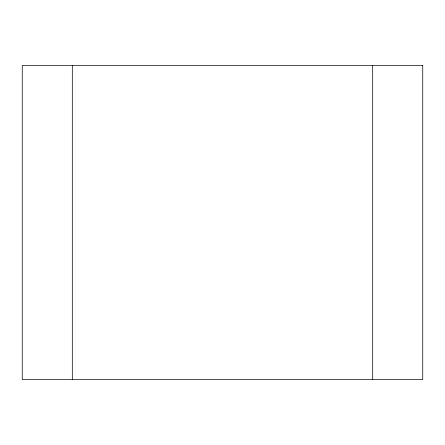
<?xml version="1.0" encoding="UTF-8"?>
<svg xmlns="http://www.w3.org/2000/svg" width="445" height="445" viewBox="0 0 445 445"><rect width="100%" height="100%" fill="white"/><g stroke="black" fill="none" stroke-linecap="round" stroke-linejoin="round"><path stroke-width="0.67" d="M372.688 65.432L372.688 379.568M72.312 65.432L72.312 379.568M422.75 65.432L22.25 65.432L22.25 379.568L422.75 379.568L422.75 65.432"/></g></svg>
